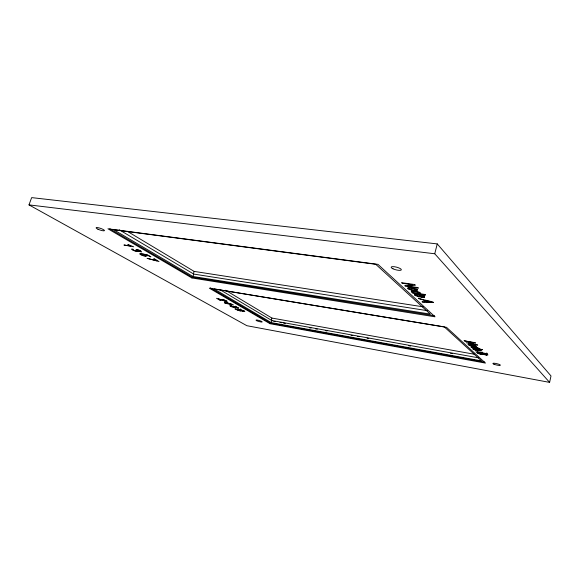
<?xml version="1.0" encoding="UTF-8"?>
<svg xmlns="http://www.w3.org/2000/svg" width="580" height="580" viewBox="0 0 580 580"><rect width="100%" height="100%" fill="white"/><g stroke="black" fill="none" stroke-linecap="round" stroke-linejoin="round"><path stroke-width="0.87" d="M240.12 310.51C236.415 307.907 234.748 310.075 240.12 310.51L240.548 309.082M549.601 382.387L551 375.956L437.255 243.912L31.646 197.613L29 204.885L246.884 325.706L549.601 382.387L434.746 253.764L29 204.885M486.265 354.822L486.562 354.583L485.743 353.771L482.48 353.191L483.959 354.337L486.265 354.822L486.663 353.126M486.526 354.8L486.924 353.104M486.635 355.214L487.947 354.953L486.635 353.626L475.846 351.719L478.065 353.474L481.212 354.38L483.249 354.315L486.635 355.214L487.033 353.524M482.096 353.844L481.204 352.966L477.514 352.314C478.638 353.699 483.038 355.634 482.502 352.154M482.045 354.503L482.444 352.814M477.739 350.791L476.086 349.24L474.005 349.189L476.506 350.567C462.63 345.441 491.456 352.017 477.739 350.791L478.145 349.08M477.311 353.039L477.71 351.357M469.104 345.231L467.886 344.266L473.164 344.752L476.557 346.434L473.403 346.376L469.104 345.231L469.524 343.498M423.066 297.496C430.396 295.626 403.876 291.624 419.289 296.996L415.99 295.089L418.303 294.945L420.732 297.228L423.066 297.496L423.77 295.111M434.746 253.764L437.255 243.912M423.762 297.496L424.183 295.858M424.277 297.431L424.698 295.793M416.752 290.848C419.818 288.855 410.227 287.462 408.885 287.455C403.499 288.47 415.411 291.479 416.752 290.848L417.179 289.173M415.606 295.735L416.027 294.096M415.99 295.089L416.411 293.451M416.164 295.409L416.585 293.77M412.025 292.291C407.667 289.239 422.834 291.849 420.449 293.806L425.075 294.488L425.626 295.017L412.815 293.132L412.286 292.639L413.446 292.813L412.025 292.291L412.452 290.645M414.888 295.22L415.309 293.582M416.077 290.856L416.505 289.188M408.175 288.876L408.603 287.216M270.034 323.712L209.351 288.18L446.52 327.337L485.467 363.102L270.034 323.712L270.229 323.017L210.366 287.854M271.31 320.145L271.911 318.065L225.518 290.232M271.288 322.639L214.006 288.876L444.295 326.888L481.538 360.898L271.288 322.639L271.897 320.551L220.132 289.768M235.379 307.697L235.937 307.48L233.29 306.298L237.169 307.327L237.771 308.132L238.808 308.052L235.35 306.537L229.716 305.732L232.08 306.987L235.379 307.697L235.813 306.255M239.823 310.546L240.25 309.111M239.881 310.822C257.049 313.41 222.691 305.138 239.881 310.822L240.308 309.401M240.497 310.909L240.925 309.481M230.724 306.472L231.159 305.029M234.972 307.661L235.407 306.218M191.922 277.972L107.945 228.788L377.95 264.357L435.058 316.803L191.922 277.972L192.176 277.168L109.809 228.795M193.379 273.803L194.133 271.404L127.317 231.319M192.981 276.486L113.673 229.738L375.746 264.299L430.287 314.099L192.981 276.486L193.742 274.072L119.248 229.781M145.594 256.208L147.03 256.019L144.434 254.569L147.153 255.127L150.909 256.868L147.508 254.888L142.346 253.837C151.242 257.491 138.859 254.874 141.353 254.011C136.249 252.452 143.818 256.679 145.594 256.208L146.145 254.54M140.773 254.729L141.332 253.054M194.133 271.404L423.183 306.827M193.742 274.072L427.438 310.684M192.176 277.168L434.398 315.716M271.911 318.065L474.36 354.235M271.897 320.551L478.543 357.831M273.767 321.32L275.543 321.639M279.988 322.444L281.764 322.763M283.54 323.089L285.317 323.408M309.307 327.743L311.083 328.062M315.52 328.867L317.296 329.186M325.293 330.629L327.069 330.955M351.06 335.291L352.836 335.61M357.273 336.414L359.049 336.733M367.046 338.176L368.822 338.495M408.798 345.724L410.575 346.043M450.551 353.271L452.327 353.59M270.229 323.017L484.764 362.137M240.439 310.053L243.325 311.025L240.439 310.053M480.189 350.559L478.442 350.61L477.202 349.45L480.189 350.559M138.214 251.314C136.641 252.749 127.832 247.682 133.212 249.291C130.348 249.813 139.881 252.169 135.749 250.024L140.483 251.299L136.503 249.429C139.831 249.69 145.022 253.373 137.938 251.031L138.214 251.314M234.835 307.161L230.724 306.095L234.835 307.161M478.834 348.442L478.239 348.667L482.553 349.711L471.264 347.471L472.258 347.645C467.001 345.455 477.695 346.63 478.834 348.442M227.012 301.23L224.736 301.056L218.392 298.99L220.951 300.462L220.008 300.295L216.55 298.308L225.903 300.933L222.408 299.367L223.575 299.628L227.012 301.23M423.349 296.757L421.435 296.873L419.615 295.162L423.349 296.757M409.067 288.093L408.9 288.644L411.147 289.637L416.237 290.014L413.83 288.68L409.067 288.093M412.713 291.501L412.474 291.972L414.54 292.864L419.695 293.291L417.477 292.095L412.713 291.501M469.438 344.498C472.25 347.652 480.74 345.752 469.438 344.498M471.902 346.796C474.223 349.551 483.415 348.21 471.902 346.796M412.489 284.729L404.753 285.65L405.405 286.259L418.448 288.13L417.854 287.557L407.58 286.085L415.367 285.171L414.714 284.548L401.563 282.685L402.186 283.265L412.489 284.729M473.222 342.657L466.182 342.751L477.717 345.071L468.582 343.186L475.651 343.092L475.216 342.678L464.036 340.757L473.222 342.657M433.449 302.521L422.675 302.289L422.022 301.673L425.285 301.774L423.458 300.063L418.55 298.461L432.839 301.933L433.449 302.521M429.49 301.912L426.459 301.81L424.98 300.425L431.803 302.013L429.49 301.912M128.789 244.927L127.731 244.774L130.826 245.993L123.931 245.014L133.683 246.79L128.789 244.927M154.686 259.05L153.656 258.898L156.926 260.797L147.081 258.317L159 261.558L154.686 259.05M225.294 302.209L224.395 302.057L226.62 303.333L224.721 303.007L225.344 303.362L233.305 304.746L225.294 302.209M231.108 304.116L227.512 303.492L225.91 302.564L231.108 304.116M493.964 364.196A3.842 0.681 13.4 0 0 500.243 365.349A3.842 0.681 13.4 0 0 495.726 363.435A3.842 0.681 13.4 0 0 493.964 364.196M393.022 268.815A5.278 1.37 14.5 0 0 401.316 269.932A5.278 1.37 14.5 0 0 394.451 266.742A5.278 1.37 14.5 0 0 393.022 268.815M97.918 229.18A4.408 0.877 18.9 0 0 104.429 230.608A4.408 0.877 18.9 0 0 98.426 227.751A4.408 0.877 18.9 0 0 97.918 229.18M256.947 320.776A3.219 0.515 16.3 0 0 262.117 322.001A3.219 0.515 16.3 0 0 258.31 320.269A3.219 0.515 16.3 0 0 256.947 320.776"/></g></svg>
